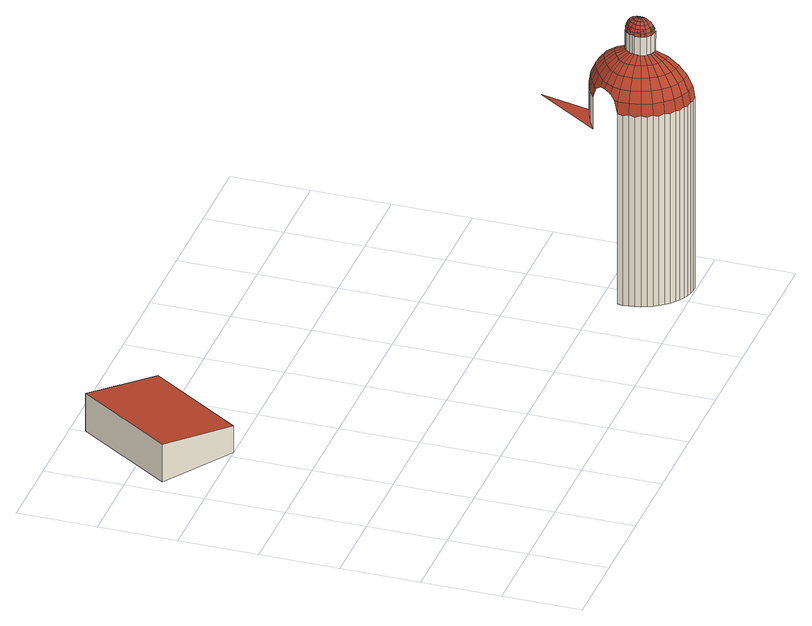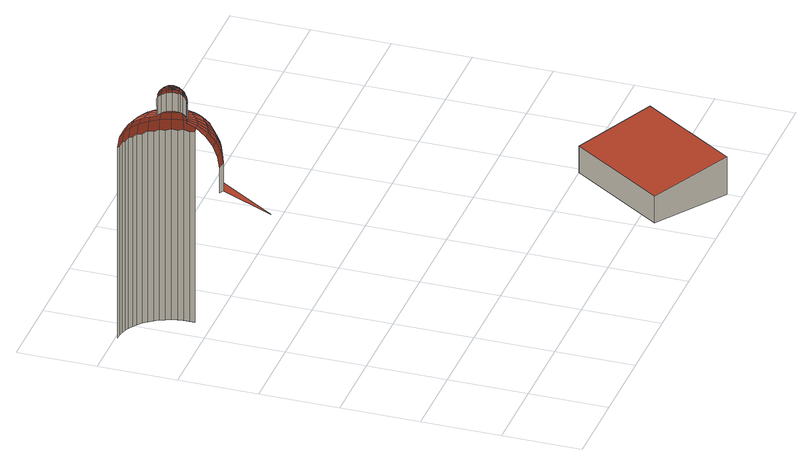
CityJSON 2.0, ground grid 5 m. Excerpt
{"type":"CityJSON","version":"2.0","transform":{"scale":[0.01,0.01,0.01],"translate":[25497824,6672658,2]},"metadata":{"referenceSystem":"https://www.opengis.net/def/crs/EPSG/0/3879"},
"CityObjects":{
"building1":{"type":"Building","attributes":{"dateOfConstruction":"2012-01-01","measuredHeight":2.6,"usage":"Muu rakennus","roofType":"1000"},"address":[{"Country":"Finland","Locality":"Helsinki"}],"geometry":[{"type":"Solid","lod":"2","boundaries":[[[[0,1,2,3]],[[3,2,4,5]],[[5,4,6,7]],[[1,0,7,6]],[[7,0,3,5]],[[1,6,4,2]]]],"semantics":{"surfaces":[{"type":"WallSurface"},{"type":"GroundSurface"},{"type":"RoofSurface"}],"values":[[0,0,0,0,1,2]]}}]},
"building2":{"type":"Building","attributes":{"dateOfConstruction":"1901-01-01","measuredHeight":28.7,"class":"Lämpimät varastot","function":"Kauppavarastot","usage":"Varastorakennus","roofType":"2110;2100;3500;1000;3700;3500","storeysAboveGround":3},"address":[{"Country":"Finland","Locality":"Helsinki","ThoroughfareNumber":"5","ThoroughfareName":"Katajanokanlaituri","PostCode":"00160"}],"geometry":[{"type":"MultiSurface","lod":"2","boundaries":[[[8,9,10,11]],[[12,13,9,8]],[[11,10,14,15]],[[16,17,13,12]],[[9,18,19,14,10]],[[13,17,20,18,9]],[[15,14,21,22]],[[23,24,17,16]],[[14,19,25,26,21]],[[22,21,26,27]],[[24,28,29,20,17]],[[30,28,24,23]],[[18,31,32,19]],[[20,33,31,18]],[[25,34,26]],[[35,36,28,30]],[[19,32,37,25]],[[29,38,33,20]],[[36,39,40,29,28]],[[41,39,36,35]],[[37,42,43,34,25]],[[40,44,38,29]],[[45,46,39,41]],[[31,47,48,32]],[[33,49,47,31]],[[32,48,50,37]],[[38,51,49,33]],[[46,52,53,40,39]],[[54,52,46,45]],[[50,55,42,37]],[[42,56,57,43]],[[53,58,44,40]],[[44,59,51,38]],[[60,61,52,54]],[[55,62,56,42]],[[47,63,64,48]],[[49,65,63,47]],[[61,66,67,53,52]],[[58,68,59,44]],[[56,69,70,57]],[[48,64,71,50]],[[51,72,65,49]],[[73,66,61,60]],[[67,74,58,53]],[[71,75,55,50]],[[59,76,72,51]],[[62,77,69,56]],[[78,79,66,73]],[[74,80,68,58]],[[75,81,62,55]],[[68,82,76,59]],[[69,83,84,85,70]],[[79,86,87,67,66]],[[87,88,74,67]],[[81,89,77,62]],[[84,90,85]],[[91,86,79,78]],[[65,92,93,63]],[[77,94,83,69]],[[64,95,96,71]],[[80,97,82,68]],[[63,93,98,95,64]],[[72,99,100,92,65]],[[88,101,80,74]],[[96,102,75,71]],[[76,103,99,72]],[[102,104,81,75]],[[89,105,94,77]],[[106,90,107,108]],[[84,109,107,90]],[[93,92,100,110,111,112,113,114,98]],[[115,116,113,112]],[[113,115,116,117,114]],[[111,118,115,113,112]],[[82,119,120,103,76]],[[117,116,115]],[[110,121,118,111]],[[115,122,123,117]],[[114,124,125,96,95,98]],[[101,126,97,80]],[[118,127,122,115]],[[117,123,128]],[[124,114,117,128,129,125]],[[83,130,109,84]],[[122,131,123]],[[104,132,89,81]],[[121,133,134,135,127,118]],[[127,135,131,122]],[[123,131,136,128]],[[99,103,120,137,138,139,110,100]],[[139,138,137,140,141,142,121,110]],[[128,136,143,129]],[[96,125,144,102]],[[97,145,119,82]],[[94,146,130,83]],[[142,141,140,147,148,149,150,134,133,121]],[[129,151,152,153,144,125]],[[135,134,154,155,156,131]],[[136,131,156,157,158,143]],[[102,144,153,104]],[[143,159,160,152,151,129]],[[161,147,140]],[[132,162,105,89]],[[163,161,164,140,137]],[[150,149,148,165,166,167,154,134]],[[140,164,161]],[[161,164,168,148,147]],[[152,169,170,153]],[[158,171,172,160,159,143]],[[105,173,146,94]],[[155,154,174,175,176,156]],[[119,177,145,178,179,180,163,137,120]],[[160,181,169,152]],[[157,156,176,182,183,158]],[[180,184,185,164,161,163]],[[126,186,178,145,97]],[[161,164,185,184]],[[184,185,187,168,164,161]],[[167,166,165,188,189,190,174,154]],[[153,170,191,192,193,194,162,132,104]],[[183,195,196,172,171,158]],[[169,197,192,191,170]],[[168,187,198,199,200,201,165,148]],[[179,202,185,184,180]],[[184,185,202]],[[181,203,204,169]],[[172,205,206,203,181,160]],[[207,198,187,185,184]],[[204,197,169]],[[202,207,184]],[[162,194,208,173,105]],[[197,209,192,191]],[[108,107,210,211]],[[175,174,212,213,214,176]],[[197,209,215,193,192]],[[109,216,210,107]],[[215,209,197]],[[182,176,214,217,218,183]],[[204,219,215,197]],[[201,200,199,220,221,222,188,165]],[[130,223,216,109]],[[203,219,204]],[[196,224,225,206,205,172]],[[190,189,188,226,227,228,212,174]],[[178,186,229,230,231,179]],[[232,233,234]],[[218,235,236,196,195,183]],[[146,237,223,130]],[[203,238,219]],[[206,239,238,203]],[[173,240,237,146]],[[193,241,242,243,208,194]],[[222,221,220,244,245,246,226,188]],[[215,247,248,242,241,193]],[[236,249,250,225,224,196]],[[219,238,251,248,247,215]],[[213,212,252,214]],[[217,214,252,218]],[[228,227,226,252,212]],[[252,236,235,218]],[[208,243,253,240,173]],[[225,254,255,256,239,206]],[[246,245,244,252,226]],[[239,256,251,238]],[[252,250,249,236]],[[250,257,258,255,254,225]],[[256,259,260,251]],[[252,258,257,250]],[[252,261,262,263,258]],[[258,263,262,261,264,265,266,255]],[[259,267,268,260]],[[255,266,265,264,269,267,259,256]],[[248,270,271,272,273,274,275,242]],[[253,276,277,240]],[[242,275,274,273,278,276,253,243]],[[251,260,268,279,280,272,271,270,248]],[[240,277,281,237]],[[237,281,282,223]],[[267,269,283,279,268]],[[223,282,284,216]],[[216,284,285,210]],[[108,211,286,287,106]],[[211,210,285,288,286]],[[276,278,289,290,277]],[[277,290,291,281]],[[281,291,292,282]],[[282,292,293,284]],[[284,293,294,285]],[[288,285,294,295]]],"semantics":{"surfaces":[{"type":"WallSurface"},{"type":"RoofSurface"}],"values":[0,0,0,0,1,1,0,0,1,0,1,0,1,1,1,0,1,1,1,0,1,1,0,1,1,1,1,1,0,1,1,1,1,0,1,1,1,1,1,1,1,1,0,1,1,1,1,0,1,1,1,1,1,1,1,1,0,1,1,1,1,1,1,1,1,1,1,1,0,1,0,0,1,1,1,0,1,1,0,1,1,1,1,1,1,1,1,1,1,0,1,1,0,1,1,1,1,1,1,0,1,1,1,1,1,0,1,1,1,1,1,0,1,1,1,1,0,1,1,0,1,1,1,1,0,1,1,1,1,1,1,0,0,1,1,1,0,1,1,1,1,1,1,1,0,0,1,1,1,1,1,0,1,1,1,1,1,1,1,1,1,1,1,1,1,1,1,1,1,1,1,1,1,1,0,1,1,1,1,1,1,1,0,1,1,1,1,1,0]}}]}
},
"vertices":[
[505,2906,37],[505,2906,294],[948,2602,220],[948,2602,37],[545,2004,220],[545,2004,37],[100,2296,294],[100,2296,37],
[2864,249,32],[2864,249,1344],[2855,283,1333],[2855,283,32],[2877,216,32],[2877,216,1333],[2850,318,1344],[2850,318,32],[2892,184,32],[2892,184,1344],[2875,253,1417],[2861,320,1417],[2902,190,1417],[2848,354,1333],[2848,354,32],[2910,154,32],[2910,154,1333],[2860,388,1417],[2849,389,1344],[2849,389,32],[2931,125,1344],[2940,133,1417],[2931,125,32],[2906,263,1484],[2894,323,1484],[2930,207,1484],[2865,413,1417],[2955,99,32],[2955,99,1333],[2893,384,1484],[2964,156,1484],[2982,75,1344],[2988,85,1417],[2982,75,32],[2903,436,1484],[2884,442,1444],[3008,113,1484],[3008,57,32],[3008,57,1333],[2956,280,1542],[2946,329,1542],[2976,234,1542],[2945,379,1542],[3004,192,1542],[3037,41,1344],[3041,52,1417],[3037,41,32],[2954,421,1542],[2928,481,1484],[2915,487,1454],[3055,83,1484],[3039,157,1542],[3066,29,32],[3066,29,1333],[2974,458,1542],[3021,301,1587],[3014,336,1587],[3035,269,1587],[3098,20,1344],[3100,32,1417],[3078,133,1542],[2950,511,1484],[2937,520,1450],[3013,371,1587],[3055,240,1587],[3098,20,32],[3108,65,1484],[3019,401,1587],[3080,215,1587],[2992,482,1542],[3130,15,32],[3130,15,1333],[3121,118,1542],[3034,427,1587],[3107,198,1587],[3007,553,1484],[2987,576,1417],[2962,558,1417],[3162,13,1344],[3162,25,1417],[3164,59,1484],[3047,445,1587],[2980,584,1344],[3162,13,32],[3098,307,1612],[3091,325,1612],[3038,517,1542],[3090,344,1613],[3090,363,1613],[3138,187,1587],[3090,326,1612],[3109,290,1612],[3104,294,1611],[3167,113,1542],[3096,379,1615],[3124,278,1613],[3100,393,1613],[3079,469,1587],[2980,584,1123],[3034,617,1344],[3034,617,1132],[3039,608,1417],[3104,294,1737],[3098,307,1737],[3091,325,1737],[3091,325,1740],[3090,326,1737],[3093,326,1760],[3093,326,1764],[3093,327,1760],[3101,308,1760],[3140,270,1613],[3130,273,1612],[3106,296,1760],[3097,327,1770],[3097,328,1769],[3090,344,1737],[3090,363,1737],[3170,183,1587],[3104,310,1769],[3093,345,1762],[3093,363,1760],[3054,582,1484],[3102,330,1782],[3107,403,1613],[3111,300,1774],[3113,302,1782],[3109,313,1782],[3102,346,1782],[3130,273,1737],[3124,278,1737],[3109,290,1737],[3132,276,1760],[3126,280,1760],[3111,292,1760],[3101,362,1782],[3096,379,1744],[3156,264,1613],[3077,540,1542],[3133,278,1766],[3137,284,1782],[3132,288,1782],[3118,299,1782],[3098,378,1760],[3103,391,1760],[3100,393,1737],[3125,312,1801],[3121,320,1801],[3116,334,1801],[3116,347,1801],[3115,361,1801],[3106,375,1782],[3111,388,1782],[3141,273,1761],[3121,420,1611],[3140,270,1737],[3141,273,1763],[3144,297,1801],[3140,300,1801],[3129,309,1801],[3145,281,1782],[3110,401,1761],[3107,403,1737],[3119,371,1801],[3123,381,1801],[3106,486,1587],[3141,324,1815],[3138,330,1815],[3134,340,1815],[3140,270,1617],[3167,261,1612],[3167,261,1737],[3156,264,1737],[3117,396,1782],[3134,349,1815],[3134,358,1815],[3157,268,1761],[3157,268,1763],[3174,261,1613],[3159,276,1782],[3154,313,1815],[3151,316,1815],[3143,322,1815],[3121,420,1737],[3121,420,1740],[3122,422,1737],[3122,422,1611],[3136,366,1815],[3139,373,1815],[3123,418,1760],[3168,273,1782],[3170,288,1801],[3163,290,1801],[3151,294,1801],[3167,264,1760],[3129,412,1782],[3127,414,1775],[3128,388,1801],[3138,402,1801],[3168,266,1767],[3136,432,1610],[3123,418,1763],[3084,641,1344],[3084,641,1141],[3158,338,1824],[3157,342,1824],[3155,346,1824],[3124,419,1760],[3087,631,1417],[3155,351,1824],[3155,356,1824],[3128,414,1776],[3172,307,1815],[3167,309,1815],[3159,312,1815],[3096,602,1484],[3143,378,1815],[3150,388,1815],[3165,333,1824],[3164,334,1824],[3160,337,1824],[3174,261,1641],[3191,263,1737],[3174,261,1737],[3174,264,1760],[3174,266,1770],[3174,266,1764],[3156,360,1824],[3157,364,1824],[3111,557,1542],[3141,422,1780],[3148,409,1801],[3131,497,1587],[3136,432,1737],[3143,438,1737],[3143,438,1609],[3175,330,1824],[3172,330,1824],[3168,332,1824],[3137,429,1760],[3144,435,1760],[3159,366,1824],[3163,371,1824],[3148,426,1782],[3178,354,1827],[3150,440,1610],[3157,393,1815],[3160,396,1815],[3153,413,1801],[3167,374,1824],[3169,375,1824],[3158,414,1801],[3154,428,1781],[3179,378,1824],[3175,377,1824],[3171,376,1824],[3179,401,1815],[3172,399,1815],[3164,397,1815],[3170,417,1801],[3168,432,1782],[3180,420,1801],[3151,437,1760],[3166,441,1760],[3181,445,1760],[3181,448,1737],[3166,444,1737],[3150,440,1737],[3166,444,1610],[3158,507,1587],[3181,448,1608],[3171,433,1782],[3181,435,1782],[3149,570,1542],[3143,618,1484],[3180,432,1786],[3139,649,1417],[3137,659,1344],[3137,659,1152],[3254,991,1123],[3137,659,1154],[3184,447,1608],[3188,504,1587],[3192,567,1542],[3195,614,1484],[3197,644,1417],[3197,655,1344],[3197,655,1172]
]}
